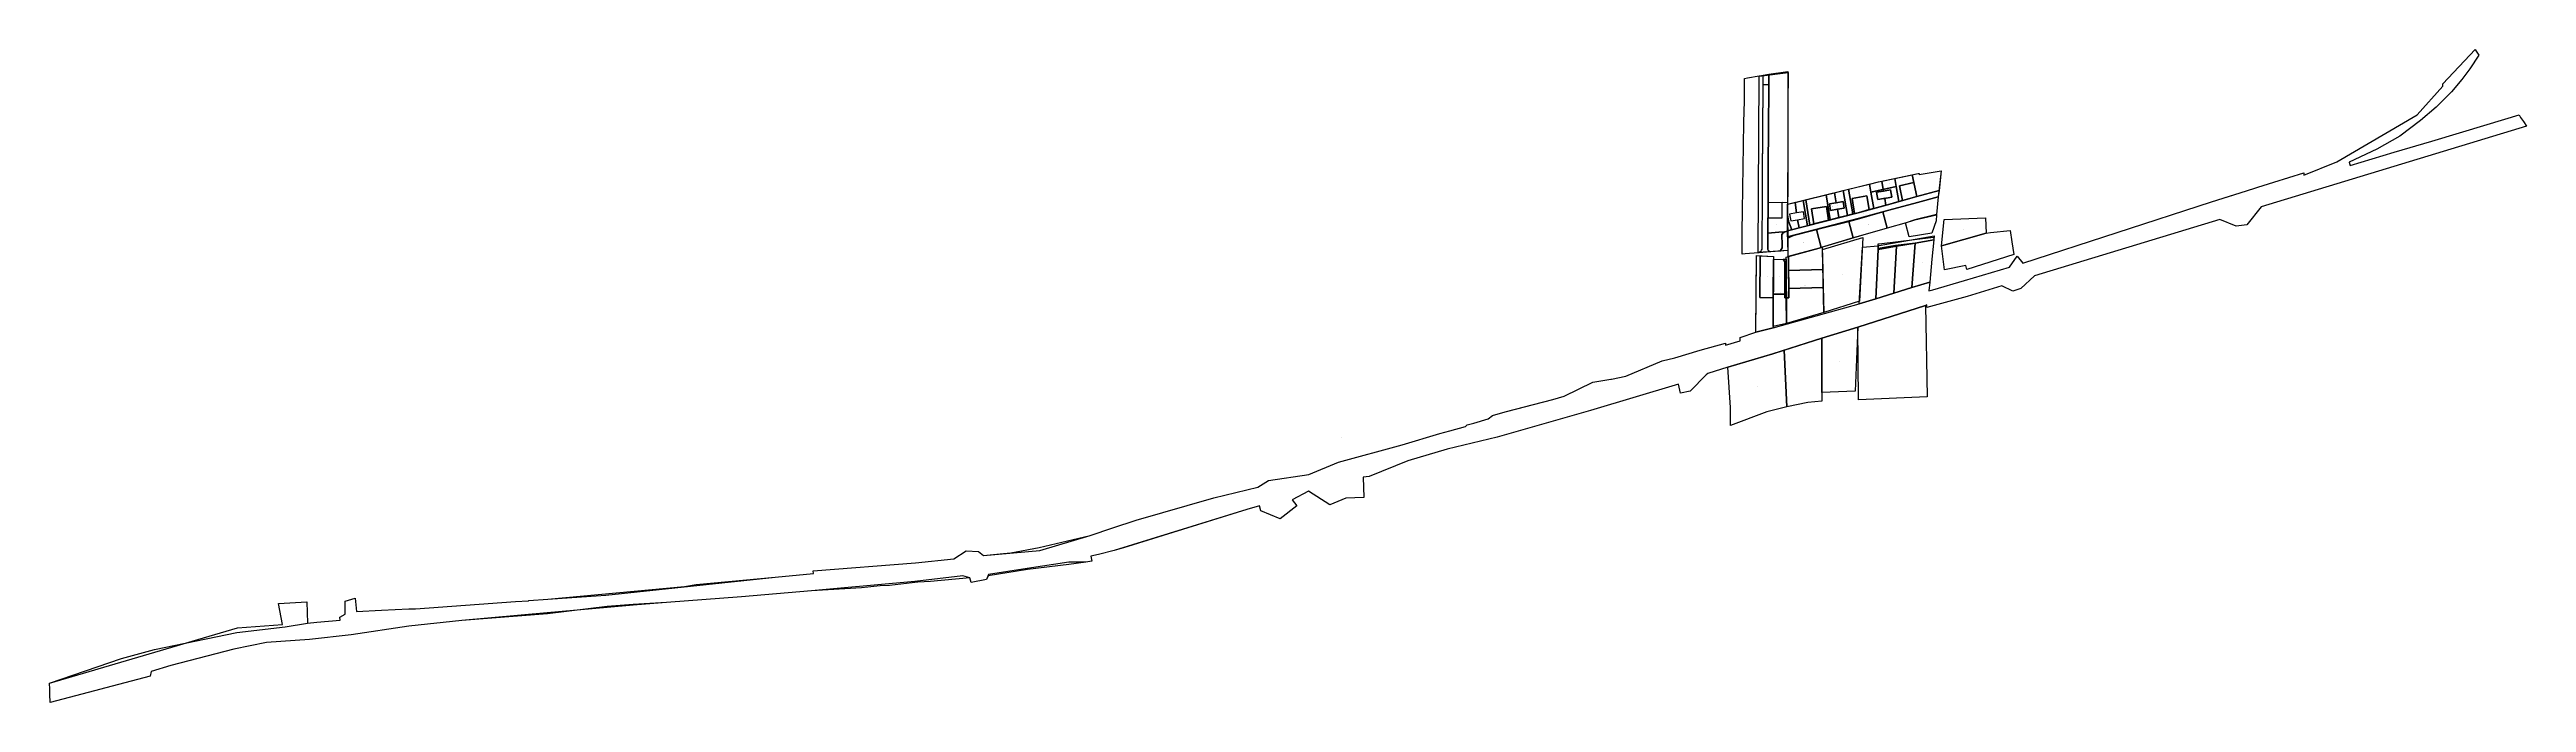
# Model space of a CAD drawing. Header units: inches. Extents: x 386283 to 388912, y 683236 to 683929.
import ezdxf

# ---------------------------------------------------------------- set-up
doc = ezdxf.new("R2010")
doc.units = ezdxf.units.IN
doc.header["$MEASUREMENT"] = 0
doc.layers.add('CADASTRAL_PARCELS', color=193, linetype='Continuous', true_color=0x9c34cc)
doc.layers.add('LABEL', color=193, linetype='Continuous', true_color=0x9c34cc)

msp = doc.modelspace()

# ---------------------------------------------------------------- linework, layer by layer
at = {"layer": 'CADASTRAL_PARCELS'}
for points in [[(386282.8, 683256.4), (386359.2, 683282.4), (386394.3, 683292.2), (386481.5, 683310), (386532.7, 683316.2), (386556.7, 683320.2), (386566.5, 683321.1), (386591.2, 683323.1), (386590.9, 683326.3), (386596.7, 683329.7), (386596.7, 683343.5), (386607.1, 683346.5), (386608.5, 683332.3), (386635.1, 683333.8), (386664, 683335.3), (386671.3, 683335.4), (386777.5, 683343.1), (386791.1, 683343.9), (386791.5, 683344), (386811.7, 683345.4), (386956.9, 683359.1), (386969.3, 683361), (387053.1, 683369), (387093.7, 683372.8), (387093.5, 683375.5), (387201.9, 683383.9), (387242.7, 683388.4), (387255.6, 683396.8), (387269, 683396.1), (387274, 683392), (387295.2, 683393.9), (387303.3, 683394.6), (387333.4, 683400.3), (387387.2, 683413.1), (387411.5, 683421.2), (387436.1, 683429.4), (387518.6, 683452.9), (387565.3, 683464.4), (387576.6, 683471.3), (387619.6, 683477.9), (387651.1, 683490.9), (387718.7, 683509.2), (387758.7, 683521.2), (387769, 683524), (387785.7, 683528.6), (387787.6, 683530.3), (387794.6, 683532.2), (387809.9, 683536.7), (387814.3, 683540.3), (387827.9, 683544.4), (387841.7, 683547.9), (387855.3, 683551.3), (387878.5, 683557.2), (387890.6, 683560.7), (387921.1, 683575.7), (387940, 683578.8), (387940.6, 683579), (387956, 683582.2), (387994.5, 683598.5), (388008.1, 683601.6), (388034.7, 683609.7), (388061.6, 683617.2), (388061.7, 683614.8), (388077.4, 683619.4), (388077.4, 683623), (388093.9, 683628.6), (388112.3, 683633.4), (388203.7, 683658.8), (388221.4, 683664.2), (388240.5, 683670.1), (388259.6, 683676), (388278.8, 683681.9), (388277.5, 683672.6), (388281.7, 683673.8), (388315.4, 683683.4), (388363.3, 683697.8), (388371.5, 683709.5), (388377.5, 683702), (388577.8, 683767.1), (388591.1, 683771.2), (388608, 683776.6), (388623.7, 683781.5), (388626.7, 683782.4), (388643.7, 683787.8), (388675.5, 683797.8), (388675.8, 683795.4), (388710.6, 683809.6), (388795.8, 683859.2), (388823.3, 683889.8), (388823.1, 683892.3), (388857.4, 683928.5), (388858.6, 683926.7), (388861.5, 683922.5), (388852, 683908.1), (388843.4, 683896.7), (388832.5, 683883.6), (388816.2, 683867.6), (388799.5, 683853.2), (388777.4, 683836.8), (388753, 683822.8), (388723.8, 683809.2), (388724.8, 683805.7), (388771.4, 683819.6), (388811.4, 683831.5), (388870.3, 683849.1), (388904.1, 683859.2), (388905.8, 683856.6), (388908.7, 683852.3), (388912, 683847.4), (388630.3, 683761.7), (388615.2, 683742.7), (388603.9, 683741.1), (388586.6, 683748.4), (388389.8, 683688.4), (388375.4, 683675.2), (388366.8, 683672.2), (388355.1, 683677.9), (388318.3, 683666.7), (388275.3, 683654.9), (388275.6, 683657.7), (388274.1, 683657.1), (388202.1, 683634), (388164, 683622.4), (388112, 683605.8), (388064.3, 683591.7), (388043, 683585), (388041.1, 683583.5), (388024.1, 683566.3), (388013.9, 683564.1), (388011.8, 683573.5), (387918.3, 683545.6), (387819.5, 683517.4), (387766.3, 683504.7), (387724.4, 683492.2), (387683.6, 683475.6), (387677, 683474.9), (387678, 683453.2), (387658.9, 683452.5), (387641.8, 683445.5), (387619.2, 683460.1), (387601.7, 683450.8), (387606.8, 683444.4), (387589.1, 683430.8), (387568.5, 683439.2), (387567.2, 683444.5), (387553.7, 683440.5), (387422.9, 683400.1), (387412.9, 683397), (387396.2, 683393), (387388, 683391), (387389.3, 683385.7), (387382.9, 683384.7), (387364.9, 683382.3), (387320.7, 683377), (387279, 683370.2), (387277.5, 683366.5), (387261.2, 683363.3), (387259.8, 683368.2), (387218, 683364.4), (387204.3, 683363.6), (387174.2, 683359.9), (387164.6, 683359.7), (387157.6, 683359.1), (387151.3, 683358.3), (387144.6, 683357.5), (387091.6, 683354.2), (387017.1, 683348), (386937.5, 683342.1), (386902.3, 683339.3), (386874.6, 683336.8), (386811.1, 683330.9), (386720.5, 683322.9), (386664.3, 683316.9), (386603.1, 683307.7), (386558.8, 683302.7), (386513, 683299.5), (386478.5, 683292.5), (386411.5, 683275.2), (386390.5, 683268.7), (386389.6, 683263.8), (386283.6, 683236), (386283.2, 683244.8), (386283, 683249.9)], [(386282.8, 683256.4), (386359.2, 683282.4), (386394.3, 683292.2), (386481.5, 683310), (386532.7, 683316.2), (386556.7, 683320.2), (386566.5, 683321.1), (386591.2, 683323.1), (386590.9, 683326.3), (386596.7, 683329.7), (386596.7, 683343.5), (386607.1, 683346.5), (386608.5, 683332.3), (386635.1, 683333.8), (386664, 683335.3), (386671.3, 683335.4), (386777.5, 683343.1), (386791.1, 683343.9), (386791.5, 683344), (386811.7, 683345.4), (386956.9, 683359.1), (386969.3, 683361), (387053.1, 683369), (387093.7, 683372.8), (387093.5, 683375.5), (387201.9, 683383.9), (387242.7, 683388.4), (387255.6, 683396.8), (387269, 683396.1), (387274, 683392), (387295.2, 683393.9), (387303.3, 683394.6), (387333.4, 683400.3), (387387.2, 683413.1), (387411.5, 683421.2), (387436.1, 683429.4), (387518.6, 683452.9), (387565.3, 683464.4), (387576.6, 683471.3), (387619.6, 683477.9), (387651.1, 683490.9), (387718.7, 683509.2), (387758.7, 683521.2), (387769, 683524), (387785.7, 683528.6), (387787.6, 683530.3), (387794.6, 683532.2), (387809.9, 683536.7), (387814.3, 683540.3), (387827.9, 683544.4), (387841.7, 683547.9), (387855.3, 683551.3), (387878.5, 683557.2), (387890.6, 683560.7), (387921.1, 683575.7), (387940, 683578.8), (387940.6, 683579), (387956, 683582.2), (387994.5, 683598.5), (388008.1, 683601.6), (388034.7, 683609.7), (388061.6, 683617.2), (388061.7, 683614.8), (388077.4, 683619.4), (388077.4, 683623), (388093.9, 683628.6), (388112.3, 683633.4), (388203.7, 683658.8), (388221.4, 683664.2), (388240.5, 683670.1), (388259.6, 683676), (388278.7, 683681.9), (388277.5, 683672.6), (388281.7, 683673.8), (388315.4, 683683.4), (388363.3, 683697.8), (388371.5, 683709.5), (388377.5, 683702), (388577.8, 683767.1), (388591.1, 683771.2), (388608, 683776.6), (388623.7, 683781.5), (388626.7, 683782.4), (388643.7, 683787.8), (388675.5, 683797.8), (388675.8, 683795.4), (388710.6, 683809.6), (388795.8, 683859.2), (388823.3, 683889.8), (388823.1, 683892.3), (388857.4, 683928.5), (388858.6, 683926.7), (388861.5, 683922.5), (388852, 683908.1), (388843.4, 683896.7), (388832.5, 683883.6), (388816.2, 683867.6), (388799.5, 683853.2), (388777.4, 683836.8), (388753, 683822.8), (388723.8, 683809.2), (388724.8, 683805.7), (388771.4, 683819.6), (388811.4, 683831.5), (388870.3, 683849.1), (388904.1, 683859.2), (388905.8, 683856.6), (388908.7, 683852.3), (388912, 683847.4), (388630.3, 683761.7), (388615.2, 683742.7), (388603.9, 683741.1), (388586.6, 683748.4), (388389.8, 683688.4), (388375.4, 683675.2), (388366.8, 683672.2), (388355.1, 683677.9), (388318.3, 683666.7), (388275.3, 683654.9), (388275.6, 683657.7), (388274.1, 683657.1), (388202.1, 683634), (388164, 683622.4), (388112, 683605.8), (388064.3, 683591.7), (388043, 683585), (388041.1, 683583.5), (388024.1, 683566.3), (388013.9, 683564.1), (388011.8, 683573.5), (387918.3, 683545.6), (387819.5, 683517.4), (387766.3, 683504.7), (387724.4, 683492.2), (387683.6, 683475.6), (387677, 683474.9), (387678, 683453.2), (387658.9, 683452.5), (387641.8, 683445.5), (387619.2, 683460.1), (387601.7, 683450.8), (387606.8, 683444.4), (387589.1, 683430.8), (387568.5, 683439.2), (387567.2, 683444.5), (387553.7, 683440.5), (387422.9, 683400.1), (387412.9, 683397), (387396.2, 683393), (387388, 683391), (387389.3, 683385.7), (387382.9, 683384.7), (387364.9, 683382.3), (387320.7, 683377), (387279, 683370.2), (387277.5, 683366.5), (387261.2, 683363.3), (387259.8, 683368.2), (387218, 683364.4), (387204.3, 683363.6), (387174.2, 683359.9), (387164.6, 683359.7), (387157.6, 683359.1), (387151.3, 683358.3), (387144.6, 683357.5), (387091.6, 683354.2), (387017.1, 683348), (386937.5, 683342.1), (386902.3, 683339.3), (386874.6, 683336.8), (386811.1, 683330.9), (386720.5, 683322.9), (386664.3, 683316.9), (386603.1, 683307.7), (386558.8, 683302.7), (386513, 683299.5), (386478.5, 683292.5), (386411.5, 683275.2), (386390.5, 683268.7), (386389.6, 683263.8), (386283.6, 683236), (386283.2, 683244.8), (386283, 683249.9)], [(386390.5, 683268.7), (386389.6, 683263.8), (386283.6, 683236), (386283.2, 683244.8), (386283, 683249.9), (386282.8, 683256.4), (386482.4, 683315.1), (386529.9, 683318.8), (386525.7, 683340.8), (386555.8, 683342.6), (386556.7, 683320.2), (386566.5, 683321.1), (386591.2, 683323.1), (386590.9, 683326.3), (386596.7, 683329.7), (386596.7, 683343.5), (386607.1, 683346.5), (386608.5, 683332.3), (386635.1, 683333.8), (386664, 683335.3), (386671.3, 683335.4), (386777.5, 683343.1), (386791.1, 683343.9), (386791.5, 683344), (386811.7, 683345.4), (386873.2, 683349.6), (387053.1, 683369), (387093.7, 683372.8), (387093.5, 683375.5), (387201.9, 683383.9), (387242.7, 683388.4), (387255.6, 683396.8), (387269, 683396.1), (387274, 683392), (387333.8, 683397.2), (387387.2, 683413.1), (387411.5, 683421.2), (387436.1, 683429.4), (387518.6, 683452.9), (387565.3, 683464.4), (387576.6, 683471.3), (387619.6, 683477.9), (387651.1, 683490.9), (387718.7, 683509.2), (387758.7, 683521.2), (387769, 683524), (387785.7, 683528.6), (387787.6, 683530.3), (387794.6, 683532.2), (387809.9, 683536.7), (387814.3, 683540.3), (387827.9, 683544.4), (387878.5, 683557.2), (387890.6, 683560.7), (387921.1, 683575.7), (387940, 683578.8), (387940.6, 683579), (387956, 683582.2), (387994.5, 683598.5), (388008.1, 683601.6), (388034.7, 683609.7), (388061.6, 683617.2), (388061.7, 683614.8), (388077.4, 683619.4), (388077.4, 683623), (388093.9, 683628.6), (388112.3, 683633.4), (388203.7, 683658.8), (388221.4, 683664.2), (388240.5, 683670.1), (388259.6, 683676), (388278.8, 683681.9), (388277.5, 683672.6), (388281.7, 683673.8), (388315.4, 683683.4), (388363.3, 683697.8), (388371.5, 683709.5), (388377.5, 683702), (388577.8, 683767.1), (388608, 683776.6), (388623.7, 683781.5), (388626.7, 683782.4), (388643.7, 683787.8), (388675.5, 683797.8), (388675.8, 683795.4), (388710.6, 683809.6), (388795.8, 683859.2), (388823.3, 683889.8), (388823.1, 683892.3), (388857.4, 683928.5), (388858.6, 683926.7), (388861.5, 683922.5), (388852, 683908.1), (388843.4, 683896.7), (388832.5, 683883.6), (388816.2, 683867.6), (388799.5, 683853.2), (388777.4, 683836.8), (388753, 683822.8), (388723.8, 683809.2), (388724.2, 683807.8), (388724.8, 683805.7), (388771.4, 683819.6), (388811.4, 683831.5), (388870.3, 683849.1), (388904.1, 683859.2), (388905.8, 683856.6), (388908.7, 683852.3), (388912, 683847.4), (388630.3, 683761.7), (388615.2, 683742.7), (388603.9, 683741.1), (388586.6, 683748.4), (388389.8, 683688.4), (388375.4, 683675.2), (388366.8, 683672.2), (388355.1, 683677.9), (388318.3, 683666.7), (388275.3, 683654.9), (388275.6, 683657.7), (388274.1, 683657.1), (388202.1, 683634), (388164, 683622.4), (388112, 683605.8), (388064.3, 683591.7), (388043, 683585), (388041.1, 683583.5), (388024.1, 683566.3), (388013.9, 683564.1), (388011.8, 683573.5), (387918.3, 683545.6), (387819.5, 683517.4), (387766.3, 683504.7), (387724.4, 683492.2), (387683.6, 683475.6), (387677, 683474.9), (387678, 683453.2), (387658.9, 683452.5), (387641.8, 683445.5), (387619.2, 683460.1), (387601.7, 683450.8), (387606.8, 683444.4), (387589.1, 683430.8), (387568.5, 683439.2), (387567.2, 683444.5), (387553.7, 683440.5), (387412.9, 683397), (387396.2, 683393), (387388, 683391), (387389.3, 683385.7), (387382.9, 683384.7), (387364.9, 683384.8), (387320.6, 683377.9), (387279.6, 683371.6), (387277.5, 683366.5), (387261.2, 683363.3), (387259.8, 683368.2), (387252.1, 683370.2), (387201.3, 683364.4), (387118.8, 683356.9), (387091.6, 683354.2), (387017.1, 683348), (386937.5, 683342.1), (386902.4, 683340), (386874.5, 683337.8), (386811.2, 683329.9), (386720.5, 683322.9), (386664.3, 683316.9), (386603.1, 683307.7), (386558.8, 683302.7), (386513, 683299.5), (386478.5, 683292.5), (386411.5, 683275.2)], [(388082.5, 683711.7), (388079.3, 683711.5), (388079.4, 683734.9), (388079.7, 683757.7), (388080.1, 683781.1), (388080.1, 683781.5), (388080.4, 683804.1), (388080.8, 683826.9), (388081.4, 683851.6), (388082, 683873.9), (388082, 683875.1), (388081.9, 683897.9), (388085.1, 683898.4), (388097.4, 683900.7), (388098.2, 683900.8), (388101.8, 683901.4), (388107.8, 683902.3), (388127.8, 683905.4), (388127.9, 683881.7), (388127.9, 683869.9), (388127.9, 683859), (388127.8, 683829), (388128, 683779.8), (388127.6, 683764.4), (388127.6, 683753.2), (388127.7, 683736.3), (388127.7, 683736), (388124.6, 683735.3), (388123.1, 683734.2), (388121.7, 683732.2), (388121.8, 683720.9), (388121.8, 683718.1), (388119.8, 683714.8), (388109.6, 683713.9), (388097, 683712.9), (388096.9, 683712.9)], [(388082.5, 683711.7), (388079.3, 683711.5), (388079.4, 683734.9), (388079.7, 683757.7), (388080.1, 683781.1), (388080.1, 683781.5), (388080.4, 683804.1), (388080.8, 683826.9), (388081.4, 683851.6), (388082, 683873.9), (388082, 683875.1), (388081.9, 683897.9), (388085.1, 683898.4), (388097.4, 683900.7), (388098.2, 683900.8), (388101.8, 683901.4), (388107.8, 683902.3), (388127.8, 683905.4), (388127.9, 683881.7), (388127.9, 683869.9), (388127.9, 683859), (388127.8, 683829), (388128, 683779.8), (388127.6, 683764.4), (388127.6, 683753.2), (388127.7, 683736.3), (388127.7, 683736), (388124.6, 683735.3), (388123.1, 683734.2), (388121.7, 683732.2), (388121.8, 683720.9), (388121.8, 683718.1), (388119.8, 683714.8), (388109.6, 683713.9), (388097, 683712.9), (388096.9, 683712.9)], [(388128.1, 683870.1), (388127.9, 683832.1), (388127.6, 683764.4), (388127.7, 683736), (388124.6, 683735.3), (388123.1, 683734.2), (388121.7, 683732.2), (388121.8, 683720.9), (388121.8, 683718.1), (388119.8, 683714.8), (388096.6, 683713.1), (388097.4, 683900.2), (388128.4, 683904.2)], [(388128.1, 683870.1), (388127.9, 683832.1), (388127.6, 683764.4), (388127.7, 683736), (388124.6, 683735.3), (388123.1, 683734.2), (388121.7, 683732.2), (388121.8, 683720.9), (388121.8, 683718.1), (388119.8, 683714.8), (388096.6, 683713.1), (388097.4, 683900.2), (388128.4, 683904.2)], [(388128.1, 683870.1), (388127.9, 683832.1), (388127.6, 683764.4), (388127.8, 683715.3), (388096.6, 683713.1), (388097.4, 683900.2), (388128.4, 683904.2)], [(388107.4, 683837), (388107.2, 683813.2), (388107.1, 683789.2), (388106.9, 683765.2), (388106.7, 683733.7), (388106.6, 683716.6), (388107, 683715.8), (388107.5, 683715.2), (388108.2, 683714.7), (388108.9, 683714.3), (388109.6, 683713.9), (388097, 683712.9), (388097.9, 683713.5), (388098.7, 683714.2), (388099.5, 683715), (388100.1, 683715.9), (388100.6, 683716.9), (388100.7, 683735.8), (388100.9, 683758.5), (388100.9, 683759.5), (388101, 683781.8), (388101, 683782.8), (388101.2, 683805.8), (388101.2, 683806.8), (388101.3, 683830.1), (388101.4, 683831.1), (388101.5, 683854.8), (388101.5, 683855.8), (388101.7, 683876.8), (388101.7, 683877.2), (388101.8, 683901.4), (388107.8, 683902.3), (388107.7, 683880.3), (388107.5, 683853.2), (388107.5, 683846.5), (388107.4, 683842.3)], [(388107.4, 683837), (388107.2, 683813.2), (388107.1, 683789.2), (388106.9, 683765.2), (388106.7, 683733.7), (388106.6, 683716.6), (388107, 683715.8), (388107.5, 683715.2), (388108.2, 683714.7), (388108.9, 683714.3), (388109.6, 683713.9), (388097, 683712.9), (388097.9, 683713.5), (388098.7, 683714.2), (388099.5, 683715), (388100.1, 683715.9), (388100.6, 683716.9), (388100.7, 683735.8), (388100.9, 683758.5), (388100.9, 683759.5), (388101, 683781.8), (388101, 683782.8), (388101.2, 683805.8), (388101.2, 683806.8), (388101.3, 683830.1), (388101.4, 683831.1), (388101.5, 683854.8), (388101.5, 683855.8), (388101.7, 683876.8), (388101.7, 683877.2), (388101.8, 683901.4), (388107.8, 683902.3), (388107.7, 683880.3), (388107.5, 683853.2), (388107.5, 683846.5), (388107.4, 683842.3)], [(388107.4, 683837), (388107.2, 683813.2), (388107.1, 683789.2), (388106.9, 683765.2), (388106.7, 683733.7), (388106.6, 683716.6), (388107, 683715.8), (388107.5, 683715.2), (388108.2, 683714.7), (388108.9, 683714.3), (388109.6, 683713.9), (388097, 683712.9), (388097.9, 683713.5), (388098.7, 683714.2), (388099.5, 683715), (388100.1, 683715.9), (388100.6, 683716.9), (388100.7, 683735.8), (388100.9, 683758.5), (388100.9, 683759.5), (388101, 683781.8), (388101, 683782.8), (388101.2, 683805.8), (388101.2, 683806.8), (388101.3, 683828.2), (388101.5, 683856.8), (388101.7, 683876.8), (388101.7, 683877.2), (388101.8, 683891.5), (388107.8, 683891.4), (388107.7, 683880.3), (388107.5, 683853.2), (388107.5, 683846.5), (388107.4, 683842.3)], [(388107.4, 683837), (388107.2, 683813.2), (388107.1, 683789.2), (388106.9, 683765.2), (388106.7, 683733.7), (388106.6, 683716.6), (388107, 683715.8), (388107.5, 683715.2), (388108.2, 683714.7), (388108.9, 683714.3), (388109.6, 683713.9), (388097, 683712.9), (388097.9, 683713.5), (388098.7, 683714.2), (388099.5, 683715), (388100.1, 683715.9), (388100.6, 683716.9), (388100.7, 683735.8), (388100.9, 683758.5), (388100.9, 683759.5), (388101, 683781.8), (388101, 683782.8), (388101.2, 683805.8), (388101.2, 683806.8), (388101.3, 683830.1), (388101.4, 683831.1), (388101.5, 683854.8), (388101.5, 683855.8), (388101.7, 683876.8), (388101.7, 683877.2), (388101.8, 683891.5), (388107.8, 683891.4), (388107.7, 683880.3), (388107.5, 683853.2), (388107.5, 683846.5), (388107.4, 683842.3)], [(388107.4, 683837), (388107.2, 683813.2), (388107.1, 683789.2), (388106.9, 683765.2), (388106.7, 683733.7), (388106.6, 683716.6), (388107, 683715.8), (388107.5, 683715.2), (388108.2, 683714.7), (388108.9, 683714.3), (388109.6, 683713.9), (388097, 683712.9), (388097.9, 683713.5), (388098.7, 683714.2), (388099.5, 683715), (388100.1, 683715.9), (388100.6, 683716.9), (388100.7, 683735.8), (388100.9, 683758.5), (388100.9, 683759.5), (388101, 683781.8), (388101, 683782.8), (388101.2, 683805.8), (388101.2, 683806.8), (388101.3, 683828.2), (388101.5, 683856.8), (388101.7, 683876.8), (388101.7, 683877.2), (388101.8, 683891.5), (388107.8, 683891.4), (388107.7, 683880.3), (388107.5, 683853.2), (388107.5, 683846.5), (388107.4, 683842.3)], [(388107.4, 683837), (388107.2, 683813.2), (388107.1, 683789.2), (388106.9, 683765.2), (388106.7, 683733.7), (388106.6, 683716.6), (388107, 683715.8), (388107.5, 683715.2), (388108.2, 683714.7), (388108.9, 683714.3), (388109.6, 683713.9), (388097, 683712.9), (388097.9, 683713.5), (388098.7, 683714.2), (388099.5, 683715), (388100.1, 683715.9), (388100.6, 683716.9), (388100.7, 683735.8), (388100.9, 683758.5), (388100.9, 683759.5), (388101, 683781.8), (388101, 683782.8), (388101.2, 683805.8), (388101.2, 683806.8), (388101.3, 683828.2), (388101.5, 683856.8), (388101.7, 683876.8), (388101.7, 683877.2), (388101.8, 683891.5), (388107.8, 683891.4), (388107.7, 683880.3), (388107.5, 683853.2), (388107.5, 683846.5), (388107.4, 683842.3)], [(388127.9, 683859), (388127.8, 683829), (388128, 683779.8), (388127.6, 683764.4), (388127.6, 683753.2), (388127.7, 683736.3), (388127.7, 683736), (388124.6, 683735.3), (388123.1, 683734.2), (388121.7, 683732.2), (388121.8, 683720.9), (388121.8, 683718.1), (388119.8, 683714.8), (388109.6, 683713.9), (388108.9, 683714.3), (388108.2, 683714.7), (388107.5, 683715.2), (388107, 683715.8), (388106.6, 683716.6), (388106.7, 683733.7), (388106.9, 683765.2), (388107.1, 683789.2), (388107.2, 683813.2), (388107.4, 683837), (388107.4, 683842.3), (388107.5, 683846.5), (388107.5, 683853.2), (388107.7, 683880.3), (388107.8, 683902.3), (388127.8, 683905.4), (388127.9, 683881.7), (388127.9, 683869.9)], [(388127.9, 683859), (388127.8, 683829), (388128, 683779.8), (388127.6, 683764.4), (388127.6, 683753.2), (388127.7, 683736.3), (388127.7, 683736), (388124.6, 683735.3), (388123.1, 683734.2), (388121.7, 683732.2), (388121.8, 683720.9), (388121.8, 683718.1), (388119.8, 683714.8), (388109.6, 683713.9), (388108.9, 683714.3), (388108.2, 683714.7), (388107.5, 683715.2), (388107, 683715.8), (388106.6, 683716.6), (388106.7, 683733.7), (388106.9, 683765.2), (388107.1, 683789.2), (388107.2, 683813.2), (388107.4, 683837), (388107.4, 683842.3), (388107.5, 683846.5), (388107.5, 683853.2), (388107.7, 683880.3), (388107.8, 683902.3), (388127.8, 683905.4), (388127.9, 683881.7), (388127.9, 683869.9)], [(388290.7, 683800), (388287.6, 683772.4), (388265.7, 683766.3), (388235.3, 683758), (388204.1, 683749.6), (388127.7, 683730), (388127.6, 683764.4), (388224.1, 683788.1), (388266.3, 683796.9), (388267.4, 683797.1), (388267.5, 683795.9)], [(388127.6, 683764.4), (388224.1, 683788.1), (388259.8, 683795.6), (388264.8, 683772.5), (388233.7, 683764), (388202.5, 683755.5), (388127.7, 683736.3)], [(388127.7, 683736.3), (388127.6, 683764.4), (388224.1, 683788.1), (388259.8, 683795.6), (388261.6, 683787.6), (388246.3, 683784.1), (388249.7, 683768.3), (388233.7, 683764), (388202.5, 683755.5)], [(388127.7, 683736.3), (388127.6, 683764.4), (388224.1, 683788.1), (388259.8, 683795.6), (388261.6, 683787.6), (388246.3, 683784.1), (388249.7, 683768.3), (388233.7, 683764), (388202.5, 683755.5)], [(388259.8, 683795.6), (388261.6, 683787.6), (388246.3, 683784.1), (388249.7, 683768.3), (388245.6, 683767.2), (388242.8, 683783.3), (388216.1, 683777.1), (388219.1, 683760), (388202.5, 683755.5), (388127.7, 683736.3), (388127.6, 683764.4), (388224.1, 683788.1)], [(388259.8, 683795.6), (388261.6, 683787.6), (388246.3, 683784.1), (388249.7, 683768.3), (388245.6, 683767.2), (388242.8, 683783.3), (388216.1, 683777.1), (388219.1, 683760), (388202.5, 683755.5), (388127.7, 683736.3), (388127.6, 683764.4), (388224.1, 683788.1)], [(388259.8, 683795.6), (388261.6, 683787.6), (388246.3, 683784.1), (388249.7, 683768.3), (388245.6, 683767.2), (388242.8, 683783.3), (388216.1, 683777.1), (388219.1, 683760), (388202.5, 683755.5), (388127.7, 683736.3), (388127.6, 683764.4), (388224.1, 683788.1)], [(388287.6, 683772.4), (388265.7, 683766.3), (388235.3, 683758), (388204.1, 683749.6), (388127.7, 683730), (388127.7, 683736.3), (388202.5, 683755.5), (388233.7, 683764), (388264.8, 683772.5), (388288.4, 683779)], [(388177.6, 683776.7), (388186.7, 683778.9), (388191.1, 683752.6), (388182.1, 683750.3), (388180.6, 683759.1), (388187.9, 683760.4), (388186.8, 683767.3), (388179.4, 683766)], [(388177.6, 683776.7), (388186.7, 683778.9), (388191.1, 683752.6), (388182.1, 683750.3), (388180.6, 683759.1), (388187.9, 683760.4), (388186.8, 683767.3), (388179.4, 683766)], [(388177.6, 683776.7), (388186.7, 683778.9), (388191.1, 683752.6), (388182.1, 683750.3), (388180.6, 683759.1), (388187.9, 683760.4), (388186.8, 683767.3), (388179.4, 683766)], [(388186.7, 683778.9), (388192.5, 683780.3), (388196.9, 683754.1), (388191.1, 683752.6)], [(388186.7, 683778.9), (388192.5, 683780.3), (388196.9, 683754.1), (388191.1, 683752.6)], [(388186.7, 683778.9), (388192.5, 683780.3), (388196.9, 683754.1), (388191.1, 683752.6)], [(388214.6, 683785.8), (388216.1, 683777.1), (388219.1, 683760), (388214.4, 683758.8), (388211.8, 683773.4), (388196.1, 683770.7), (388198.8, 683754.6), (388196.9, 683754.1), (388192.5, 683780.3)], [(388214.6, 683785.8), (388216.1, 683777.1), (388219.1, 683760), (388214.4, 683758.8), (388211.8, 683773.4), (388196.1, 683770.7), (388198.8, 683754.6), (388196.9, 683754.1), (388192.5, 683780.3)], [(388214.6, 683785.8), (388216.1, 683777.1), (388219.1, 683760), (388214.4, 683758.8), (388211.8, 683773.4), (388196.1, 683770.7), (388198.8, 683754.6), (388196.9, 683754.1), (388192.5, 683780.3)], [(388214.6, 683785.8), (388224.1, 683788.1), (388227.7, 683788.8), (388229.3, 683780.1), (388216.1, 683777.1)], [(388214.6, 683785.8), (388224.1, 683788.1), (388227.7, 683788.8), (388229.3, 683780.1), (388216.1, 683777.1)], [(388214.6, 683785.8), (388224.1, 683788.1), (388227.7, 683788.8), (388229.3, 683780.1), (388216.1, 683777.1)], [(388219.1, 683760), (388216.1, 683777.1), (388242.8, 683783.3), (388245.6, 683767.2), (388233.7, 683764)], [(388219.1, 683760), (388216.1, 683777.1), (388242.8, 683783.3), (388245.6, 683767.2), (388233.7, 683764)], [(388219.1, 683760), (388216.1, 683777.1), (388242.8, 683783.3), (388245.6, 683767.2), (388233.7, 683764)], [(388229.3, 683780.1), (388229.6, 683778.4), (388222.2, 683777.1), (388223.6, 683769.4), (388229.4, 683770.4), (388230.9, 683770.7), (388232.1, 683763.5), (388219.1, 683760), (388216.1, 683777.1)], [(388229.3, 683780.1), (388229.6, 683778.4), (388222.2, 683777.1), (388223.6, 683769.4), (388229.4, 683770.4), (388230.9, 683770.7), (388232.1, 683763.5), (388219.1, 683760), (388216.1, 683777.1)], [(388236.9, 683779.7), (388238.3, 683771.9), (388232.4, 683770.9), (388229.4, 683770.4), (388223.6, 683769.4), (388222.2, 683777.1), (388229.6, 683778.4)], [(388236.9, 683779.7), (388238.3, 683771.9), (388232.4, 683770.9), (388229.4, 683770.4), (388223.6, 683769.4), (388222.2, 683777.1), (388229.6, 683778.4)], [(388227.7, 683788.8), (388241.4, 683791.7), (388242.8, 683783.3), (388229.3, 683780.1)], [(388227.7, 683788.8), (388241.4, 683791.7), (388242.8, 683783.3), (388229.3, 683780.1)], [(388227.7, 683788.8), (388241.4, 683791.7), (388242.8, 683783.3), (388229.3, 683780.1)], [(388229.6, 683778.4), (388229.3, 683780.1), (388242.8, 683783.3), (388245.6, 683767.2), (388233.7, 683764), (388232.1, 683763.5), (388230.9, 683770.7), (388232.4, 683770.9), (388238.3, 683771.9), (388236.9, 683779.7)], [(388229.6, 683778.4), (388229.3, 683780.1), (388242.8, 683783.3), (388245.6, 683767.2), (388233.7, 683764), (388232.1, 683763.5), (388230.9, 683770.7), (388232.4, 683770.9), (388238.3, 683771.9), (388236.9, 683779.7)], [(388259.8, 683795.6), (388261.6, 683787.6), (388246.3, 683784.1), (388249.7, 683768.3), (388245.6, 683767.2), (388242.8, 683783.3), (388241.4, 683791.7)], [(388259.8, 683795.6), (388261.6, 683787.6), (388246.3, 683784.1), (388249.7, 683768.3), (388245.6, 683767.2), (388242.8, 683783.3), (388241.4, 683791.7)], [(388259.8, 683795.6), (388261.6, 683787.6), (388246.3, 683784.1), (388249.7, 683768.3), (388245.6, 683767.2), (388242.8, 683783.3), (388241.4, 683791.7)], [(388249.7, 683768.3), (388246.3, 683784.1), (388261.6, 683787.6), (388264.8, 683772.5)], [(388249.7, 683768.3), (388246.3, 683784.1), (388261.6, 683787.6), (388264.8, 683772.5)], [(388259.8, 683795.6), (388266.3, 683796.9), (388267.4, 683797.1), (388267.5, 683795.9), (388290.7, 683800), (388288.4, 683779), (388264.8, 683772.5)], [(388266.3, 683796.9), (388267.4, 683797.1), (388267.5, 683795.9), (388290.7, 683800), (388288.4, 683779), (388264.8, 683772.5), (388259.8, 683795.6)], [(388127.6, 683753.2), (388127.7, 683736.3), (388127.7, 683736), (388124.6, 683735.3), (388123.1, 683734.2), (388121.7, 683732.2), (388121.8, 683720.9), (388121.8, 683718.1), (388119.8, 683714.8), (388109.6, 683713.9), (388108.9, 683714.3), (388108.2, 683714.7), (388107.5, 683715.2), (388107, 683715.8), (388106.6, 683716.6), (388106.7, 683733.7), (388106.9, 683765.2), (388106.9, 683766.6), (388127.6, 683766.4), (388127.6, 683764.4)], [(388127.6, 683753.2), (388127.7, 683736.3), (388127.7, 683736), (388124.6, 683735.3), (388123.1, 683734.2), (388121.7, 683732.2), (388121.8, 683720.9), (388121.8, 683718.1), (388119.8, 683714.8), (388109.6, 683713.9), (388108.9, 683714.3), (388108.2, 683714.7), (388107.5, 683715.2), (388107, 683715.8), (388106.6, 683716.6), (388106.7, 683733.7), (388106.9, 683765.2), (388106.9, 683766.6), (388127.6, 683766.4), (388127.6, 683764.4)], [(388118.2, 683734.7), (388106.7, 683733.7), (388106.9, 683766.6), (388127.6, 683766.4), (388127.6, 683764.4), (388127.7, 683748.7), (388127.7, 683736.3), (388127.7, 683736), (388124.6, 683735.3)], [(388118.2, 683734.7), (388106.7, 683733.7), (388106.9, 683766.6), (388127.6, 683766.4), (388127.6, 683764.4), (388127.7, 683748.7), (388127.7, 683736.3), (388127.7, 683736), (388124.6, 683735.3)], [(388127.6, 683764.4), (388127.7, 683748.7), (388127.7, 683736.3), (388127.7, 683736), (388124.6, 683735.3), (388118.2, 683734.7), (388106.7, 683733.7), (388106.8, 683750.2), (388122, 683750.1), (388122, 683766.5), (388127.6, 683766.4)], [(388127.6, 683764.4), (388127.7, 683748.7), (388127.7, 683736.3), (388127.7, 683736), (388124.6, 683735.3), (388118.2, 683734.7), (388106.7, 683733.7), (388106.8, 683750.2), (388122, 683750.1), (388122, 683766.5), (388127.6, 683766.4)], [(388127.6, 683764.4), (388127.7, 683748.7), (388127.7, 683736.3), (388127.7, 683736), (388124.6, 683735.3), (388118.2, 683734.7), (388106.7, 683733.7), (388106.8, 683750.2), (388122, 683750.1), (388122, 683766.5), (388127.6, 683766.4)], [(388127.6, 683764.4), (388127.7, 683748.7), (388127.7, 683736.3), (388127.7, 683736), (388124.6, 683735.3), (388118.2, 683734.7), (388106.7, 683733.7), (388106.8, 683750.2), (388122, 683750.1), (388122, 683766.5), (388127.6, 683766.4)], [(388127.6, 683764.4), (388146.9, 683769.1), (388151.4, 683742.4), (388127.7, 683736.3)], [(388127.6, 683764.4), (388146.9, 683769.1), (388151.4, 683742.4), (388127.7, 683736.3)], [(388127.6, 683764.4), (388146.9, 683769.1), (388151.4, 683742.4), (388127.7, 683736.3)], [(388135.6, 683766.3), (388137.1, 683755.2), (388129.7, 683753.9), (388131, 683746.7), (388138.3, 683747.9), (388139.8, 683739.4), (388132.1, 683737.4), (388128.5, 683746.6), (388127.6, 683753.2), (388127.6, 683764.4)], [(388135.6, 683766.3), (388137.1, 683755.2), (388129.7, 683753.9), (388131, 683746.7), (388138.3, 683747.9), (388139.8, 683739.4), (388132.1, 683737.4), (388128.5, 683746.6), (388127.6, 683753.2), (388127.6, 683764.4)], [(388127.6, 683753.2), (388128.5, 683746.6), (388132.1, 683737.4), (388127.7, 683736.3)], [(388127.6, 683753.2), (388128.5, 683746.6), (388132.1, 683737.4), (388127.7, 683736.3)], [(388228.9, 683756.3), (388233.3, 683739.2), (388207.7, 683731.8), (388161.2, 683718), (388128.3, 683708.9), (388128, 683728.5), (388132, 683730.6), (388135, 683731.5), (388204.5, 683749.3)], [(388144.3, 683768.5), (388148.8, 683741.7), (388139.8, 683739.4), (388138.3, 683747.9), (388145.7, 683749.2), (388144.5, 683756.4), (388137.1, 683755.2), (388135.6, 683766.3)], [(388144.3, 683768.5), (388148.8, 683741.7), (388139.8, 683739.4), (388138.3, 683747.9), (388145.7, 683749.2), (388144.5, 683756.4), (388137.1, 683755.2), (388135.6, 683766.3)], [(388144.3, 683768.5), (388146.9, 683769.1), (388151.4, 683742.4), (388148.8, 683741.7)], [(388144.3, 683768.5), (388146.9, 683769.1), (388151.4, 683742.4), (388148.8, 683741.7)], [(388146.9, 683769.1), (388168.5, 683774.4), (388173, 683748), (388171.2, 683747.5), (388168.8, 683762.2), (388153.1, 683759.6), (388155.5, 683743.5), (388151.4, 683742.4)], [(388146.9, 683769.1), (388168.5, 683774.4), (388173, 683748), (388171.2, 683747.5), (388168.8, 683762.2), (388153.1, 683759.6), (388155.5, 683743.5), (388151.4, 683742.4)], [(388146.9, 683769.1), (388168.5, 683774.4), (388173, 683748), (388171.2, 683747.5), (388168.8, 683762.2), (388153.1, 683759.6), (388155.5, 683743.5), (388151.4, 683742.4)], [(388155.5, 683743.5), (388153.1, 683759.6), (388168.8, 683762.2), (388171.2, 683747.5)], [(388155.5, 683743.5), (388153.1, 683759.6), (388168.8, 683762.2), (388171.2, 683747.5)], [(388155.5, 683743.5), (388153.1, 683759.6), (388168.8, 683762.2), (388171.2, 683747.5)], [(388168.5, 683774.4), (388177.6, 683776.7), (388179.4, 683766), (388172, 683764.8), (388173.2, 683757.9), (388180.6, 683759.1), (388182.1, 683750.3), (388173, 683748)], [(388168.5, 683774.4), (388177.6, 683776.7), (388179.4, 683766), (388172, 683764.8), (388173.2, 683757.9), (388180.6, 683759.1), (388182.1, 683750.3), (388173, 683748)], [(388168.5, 683774.4), (388177.6, 683776.7), (388179.4, 683766), (388172, 683764.8), (388173.2, 683757.9), (388180.6, 683759.1), (388182.1, 683750.3), (388173, 683748)], [(388186.8, 683767.3), (388187.9, 683760.4), (388180.6, 683759.1), (388173.2, 683757.9), (388172, 683764.8), (388179.4, 683766)], [(388186.8, 683767.3), (388187.9, 683760.4), (388180.6, 683759.1), (388173.2, 683757.9), (388172, 683764.8), (388179.4, 683766)], [(388186.8, 683767.3), (388187.9, 683760.4), (388180.6, 683759.1), (388173.2, 683757.9), (388172, 683764.8), (388179.4, 683766)], [(388228.9, 683756.3), (388233.3, 683739.2), (388207.7, 683731.8), (388197.2, 683728.7), (388192.7, 683746.3), (388204.5, 683749.3)], [(388228.9, 683756.3), (388233.3, 683739.2), (388207.7, 683731.8), (388197.2, 683728.7), (388192.7, 683746.3), (388204.5, 683749.3)], [(388198.8, 683754.6), (388196.1, 683770.7), (388211.8, 683773.4), (388214.4, 683758.8), (388202.5, 683755.5)], [(388198.8, 683754.6), (388196.1, 683770.7), (388211.8, 683773.4), (388214.4, 683758.8), (388202.5, 683755.5)], [(388198.8, 683754.6), (388196.1, 683770.7), (388211.8, 683773.4), (388214.4, 683758.8), (388202.5, 683755.5)], [(388287.6, 683772.4), (388285.8, 683753.7), (388262.8, 683748), (388253.5, 683744.9), (388233.3, 683739.2), (388228.9, 683756.3), (388235.3, 683758), (388265.7, 683766.3)], [(388253, 683744.7), (388262.8, 683748), (388285.8, 683753.3), (388285.3, 683746.9), (388280.9, 683733.9), (388256.6, 683729.9)], [(388121.7, 683732.2), (388121.8, 683720.9), (388121.8, 683718.1), (388119.8, 683714.8), (388109.6, 683713.9), (388108.9, 683714.3), (388108.2, 683714.7), (388107.5, 683715.2), (388107, 683715.8), (388106.6, 683716.6), (388106.7, 683733.7), (388118.2, 683734.7), (388124.6, 683735.3), (388123.1, 683734.2)], [(388121.7, 683732.2), (388121.8, 683720.9), (388121.8, 683718.1), (388119.8, 683714.8), (388109.6, 683713.9), (388108.9, 683714.3), (388108.2, 683714.7), (388107.5, 683715.2), (388107, 683715.8), (388106.6, 683716.6), (388106.7, 683733.7), (388118.2, 683734.7), (388124.6, 683735.3), (388123.1, 683734.2)], [(388127.8, 683715.3), (388119.8, 683714.8), (388121.8, 683718.1), (388121.8, 683720.9), (388121.7, 683732.2), (388123.1, 683734.2), (388124.6, 683735.3), (388127.7, 683736)], [(388127.8, 683715.3), (388119.8, 683714.8), (388121.8, 683718.1), (388121.8, 683720.9), (388121.7, 683732.2), (388123.1, 683734.2), (388124.6, 683735.3), (388127.7, 683736)], [(388135, 683731.5), (388158.3, 683737.5), (388163.2, 683718.6), (388161.2, 683718), (388128.3, 683708.9), (388128, 683728.5), (388132, 683730.6)], [(388135, 683731.5), (388158.3, 683737.5), (388163.2, 683718.6), (388161.2, 683718), (388128.3, 683708.9), (388128, 683728.5), (388132, 683730.6)], [(388158.3, 683737.5), (388192.7, 683746.3), (388197.2, 683728.7), (388163.2, 683718.6)], [(388158.3, 683737.5), (388192.7, 683746.3), (388197.2, 683728.7), (388163.2, 683718.6)], [(388207.4, 683729.1), (388205.5, 683688.7), (388203.9, 683661.5), (388166.3, 683649.5), (388164.6, 683716.4)], [(388282.8, 683726.8), (388280.9, 683706.2), (388278.7, 683681.9), (388259.6, 683676), (388240.5, 683670.1), (388221.4, 683664.2), (388203.7, 683658.8), (388205.5, 683688.7), (388207.2, 683718.8), (388223.8, 683720.4), (388225, 683720.6), (388283.1, 683730.8)], [(388282.8, 683726.8), (388263.1, 683723.3), (388243.4, 683719.8), (388223.7, 683716.4), (388223.8, 683720.4), (388225, 683720.6), (388283.1, 683730.8)], [(388282.7, 683729.7), (388282.8, 683726.8), (388263.1, 683723.3), (388242.3, 683720.7), (388223.7, 683717.4), (388223.8, 683720.4), (388223.9, 683722.4), (388224.8, 683722.5)], [(388282.7, 683729.7), (388282.8, 683726.8), (388263.1, 683723.3), (388242.3, 683720.7), (388223.7, 683717.4), (388223.8, 683720.4), (388223.9, 683722.4), (388224.8, 683722.5)], [(388280.9, 683706.2), (388278.7, 683681.9), (388259.6, 683676), (388263.1, 683723.3), (388282.8, 683726.8)], [(388294, 683748.1), (388337.9, 683749.9), (388338.5, 683733.6), (388291.1, 683720.2)], [(388363.8, 683736.6), (388365.7, 683724.5), (388367.8, 683711.3), (388317.8, 683695.3), (388316.9, 683699.5), (388294.1, 683694.8), (388291.1, 683720.2), (388338.5, 683733.6), (388343.2, 683734.4)], [(388363.8, 683736.6), (388365.7, 683724.5), (388367.8, 683711.3), (388317.8, 683695.3), (388316.9, 683699.5), (388294.1, 683694.8), (388291.1, 683720.2), (388338.5, 683733.6), (388343.2, 683734.4)], [(388094.5, 683709.9), (388112.8, 683708.9), (388112.3, 683633.4), (388093.9, 683628.6)], [(388094.5, 683709.9), (388098.4, 683709.7), (388098.2, 683665.4), (388112.5, 683665.3), (388112.3, 683633.4), (388093.9, 683628.6), (388094.2, 683665.4)], [(388094.5, 683709.9), (388098.4, 683709.7), (388098.2, 683665.4), (388112.5, 683665.3), (388112.3, 683633.4), (388093.9, 683628.6), (388094.2, 683665.4)], [(388098.4, 683709.7), (388112.8, 683708.9), (388112.5, 683665.3), (388098.2, 683665.4)], [(388098.4, 683709.7), (388112.8, 683708.9), (388112.5, 683665.3), (388098.2, 683665.4)], [(388112.3, 683634.9), (388112.8, 683706), (388126, 683706.3), (388126.4, 683638.1)], [(388123, 683706.2), (388124.7, 683703.2), (388124.9, 683668.9), (388112.5, 683668.9), (388112.8, 683706)], [(388123, 683706.2), (388124.7, 683703.2), (388124.9, 683668.9), (388112.5, 683668.9), (388112.8, 683706)], [(388123, 683706.2), (388126, 683706.3), (388126.2, 683665), (388124.9, 683665), (388124.9, 683668.9), (388124.7, 683703.2)], [(388123, 683706.2), (388126, 683706.3), (388126.2, 683665), (388124.9, 683665), (388124.9, 683668.9), (388124.7, 683703.2)], [(388164.5, 683719), (388166.3, 683649.5), (388126.4, 683638.1), (388126, 683708.3), (388161.2, 683718), (388163.2, 683718.6)], [(388128.7, 683709.1), (388128.9, 683665), (388126.2, 683665), (388126, 683708.3)], [(388128.7, 683709.1), (388128.9, 683665), (388126.2, 683665), (388126, 683708.3)], [(388128.7, 683709.1), (388128.9, 683665), (388126.2, 683665), (388126, 683708.3)], [(388164.5, 683719), (388166.3, 683649.5), (388126.4, 683638.1), (388126.2, 683665), (388128.9, 683665), (388128.7, 683709.1), (388161.2, 683718), (388163.2, 683718.6)], [(388164.5, 683719), (388166.3, 683649.5), (388126.4, 683638.1), (388126.2, 683665), (388128.9, 683665), (388128.7, 683709.1), (388161.2, 683718), (388163.2, 683718.6)], [(388164.5, 683719), (388166.3, 683649.5), (388126.4, 683638.1), (388126.2, 683665), (388128.9, 683665), (388128.7, 683709.1), (388161.2, 683718), (388163.2, 683718.6)], [(388165.1, 683695.1), (388128.8, 683694.2), (388128.7, 683709.1), (388161.2, 683718), (388163.2, 683718.6), (388164.5, 683719)], [(388165.1, 683695.1), (388128.8, 683694.2), (388128.7, 683709.1), (388161.2, 683718), (388163.2, 683718.6), (388164.5, 683719)], [(388223.7, 683716.4), (388221.4, 683664.2), (388203.7, 683658.8), (388205.5, 683688.7), (388207.2, 683718.8), (388223.8, 683720.4)], [(388240.5, 683670.1), (388221.4, 683664.2), (388223.7, 683716.4), (388243.4, 683719.8)], [(388259.6, 683676), (388240.5, 683670.1), (388243.4, 683719.8), (388263.1, 683723.3)], [(388165.6, 683676), (388166.3, 683649.5), (388126.4, 683638.1), (388126.2, 683665), (388128.9, 683665), (388128.9, 683675.1)], [(388165.6, 683676), (388166.3, 683649.5), (388126.4, 683638.1), (388126.2, 683665), (388128.9, 683665), (388128.9, 683675.1)], [(388128.9, 683675.1), (388128.8, 683694.2), (388165.1, 683695.1), (388165.6, 683676)], [(388128.9, 683675.1), (388128.8, 683694.2), (388165.1, 683695.1), (388165.6, 683676)], [(388124.9, 683668.9), (388124.9, 683665), (388126.2, 683665), (388126.4, 683638.1), (388112.3, 683634.9), (388112.5, 683668.9)], [(388124.9, 683668.9), (388124.9, 683665), (388126.2, 683665), (388126.4, 683638.1), (388112.3, 683634.9), (388112.5, 683668.9)], [(388202.1, 683634), (388274.1, 683657.1), (388276, 683560.1), (388203, 683557)], [(388123.9, 683609.6), (388164, 683622.4), (388164, 683564.8), (388164, 683555.7), (388149.2, 683554.2), (388126.7, 683549.6)], [(388164, 683564.8), (388164, 683622.4), (388202.1, 683633.9), (388199.3, 683566)], [(388064.3, 683591.7), (388112, 683605.8), (388123.9, 683609.6), (388126.7, 683549.6), (388105.7, 683544.2), (388067.1, 683529.9), (388067.2, 683548.9)]]:
    msp.add_lwpolyline(points, close=True, dxfattribs=at)

# ---------------------------------------------------------------- texts
at = {"layer": 'LABEL'}
for s, p in [('55603', (388104, 683807.8)), ('55603', (388104, 683807.8)), ('55717', (388104.2, 683807)), ('55717', (388104.2, 683807)), ('54739', (388112.2, 683809.9)), ('54739', (388112.2, 683809.9)), ('54685', (388112.5, 683808.1)), ('55718', (388117.3, 683811.1)), ('55718', (388117.3, 683811.1)), ('59468', (388104.1, 683801.8)), ('59468', (388104.1, 683801.8)), ('<null>', (388104.1, 683801.8)), ('<null>', (388104.1, 683801.8)), ('54993', (388221.9, 683783)), ('54993', (388221.9, 683783)), ('54993', (388221.9, 683783)), ('54992', (388235.3, 683786)), ('54992', (388235.3, 683786)), ('54992', (388235.3, 683786)), ('54991', (388249.8, 683785.5)), ('54991', (388249.8, 683785.5)), ('54991', (388249.8, 683785.5)), ('54632', (388275.5, 683787)), ('54632', (388275.5, 683787)), ('55002', (388138.4, 683752.6)), ('55002', (388138.4, 683752.6)), ('55002', (388138.4, 683752.6)), ('55275', (388142.2, 683754.4)), ('55275', (388142.2, 683754.4)), ('55277', (388147.8, 683755.4)), ('55277', (388147.8, 683755.4)), ('55000', (388158.4, 683762.3)), ('55000', (388158.4, 683762.3)), ('55000', (388158.4, 683762.3)), ('55001', (388162.1, 683753.1)), ('55001', (388162.1, 683753.1)), ('55001', (388162.1, 683753.1)), ('54999', (388175, 683762.4)), ('54999', (388175, 683762.4)), ('54999', (388175, 683762.4)), ('54998', (388180, 683762.6)), ('54998', (388180, 683762.6)), ('54998', (388180, 683762.6)), ('54864', (388182.6, 683765.1)), ('54864', (388182.6, 683765.1)), ('<null>', (388182.6, 683765.1)), ('54997', (388184.6, 683765)), ('54997', (388184.6, 683765)), ('54997', (388184.6, 683765)), ('54789', (388189.1, 683766)), ('54789', (388189.1, 683766)), ('54996', (388191.8, 683766.5)), ('54996', (388191.8, 683766.5)), ('54996', (388191.8, 683766.5)), ('54633', (388193.6, 683766.9)), ('54995', (388205.1, 683764.3)), ('54995', (388205.1, 683764.3)), ('54995', (388205.1, 683764.3)), ('51024', (388205.8, 683766.7)), ('54994', (388206.2, 683774.1)), ('54994', (388206.2, 683774.1)), ('54994', (388206.2, 683774.1)), ('54631', (388208, 683754.1)), ('55154', (388223.3, 683768.9)), ('55154', (388223.3, 683768.9)), ('55153', (388230.2, 683774.5)), ('55153', (388230.2, 683774.5)), ('54863', (388230.8, 683771.9)), ('<null>', (388230.8, 683771.9)), ('54863', (388230.8, 683771.9)), ('55155', (388238.6, 683773)), ('55155', (388238.6, 683773)), ('54790', (388255.6, 683778.1)), ('54790', (388255.6, 683778.1)), ('54841', (388258.8, 683755.6)), ('55737', (388116.2, 683742.5)), ('55737', (388116.2, 683742.5)), ('55809', (388117.1, 683750.5)), ('55809', (388117.1, 683750.5)), ('55868', (388118.7, 683745.9)), ('55868', (388118.7, 683745.9)), ('55868', (388118.7, 683745.9)), ('55868', (388118.7, 683745.9)), ('55273', (388129.1, 683741.3)), ('55273', (388129.1, 683741.3)), ('55274', (388132.8, 683751.9)), ('55274', (388132.8, 683751.9)), ('55678', (388177.7, 683732.7)), ('55678', (388177.7, 683732.7)), ('54857', (388178.4, 683732.9)), ('55677', (388213, 683742.5)), ('55677', (388213, 683742.5)), ('52501', (388269.7, 683741.2)), ('50819', (388313.4, 683737.5)), ('55810', (388114.3, 683724.6)), ('55810', (388114.3, 683724.6)), ('54740', (388124.7, 683724.8)), ('54740', (388124.7, 683724.8)), ('55679', (388144.5, 683723.4)), ('55679', (388144.5, 683723.4)), ('59509', (388148.2, 683704.5)), ('59509', (388148.2, 683704.5)), ('50738', (388251.3, 683723.8)), ('50738', (388251.3, 683723.8)), ('50738', (388253.3, 683723.6)), ('50739', (388271, 683702.1)), ('55658', (388329.6, 683715.6)), ('<null>', (388329.6, 683715.6)), ('56065', (388105.5, 683687.3)), ('56065', (388105.5, 683687.3)), ('56341', (388118.7, 683687.3)), ('56341', (388118.7, 683687.3)), ('56342', (388125.4, 683686.5)), ('56342', (388125.4, 683686.5)), ('56346', (388127.5, 683686.9)), ('56346', (388127.5, 683686.9)), ('<null>', (388127.5, 683686.9)), ('56294', (388145.8, 683678.5)), ('56347', (388146.6, 683678.1)), ('<null>', (388146.6, 683678.1)), ('56347', (388146.6, 683678.1)), ('59510', (388147.1, 683685.1)), ('59510', (388147.1, 683685.1)), ('59709', (388185.5, 683689.9)), ('50742', (388213.9, 683690.3)), ('50741', (388232.2, 683692.8)), ('50731', (388241.9, 683697.1)), ('50740', (388251.6, 683697.4)), ('56064', (388101.5, 683656.8)), ('56064', (388101.5, 683656.8)), ('55609', (388103.3, 683670.2)), ('56343', (388119.2, 683652.4)), ('56343', (388119.2, 683652.4)), ('50799', (388119.3, 683671)), ('59511', (388145.4, 683659.2)), ('59511', (388145.4, 683659.2)), ('53636', (388182.8, 683597.2)), ('50446', (388240.2, 683602.2)), ('59907', (388095.5, 683570.6)), ('59858', (388144.9, 683585)), ('52496', (387646.1, 683516.6)), ('52496', (387653.3, 683516.9)), ('52496', (387653.3, 683516.9))]:
    msp.add_text(s, height=0.2, dxfattribs=at).set_placement(p)

doc.saveas('drawing.dxf')
